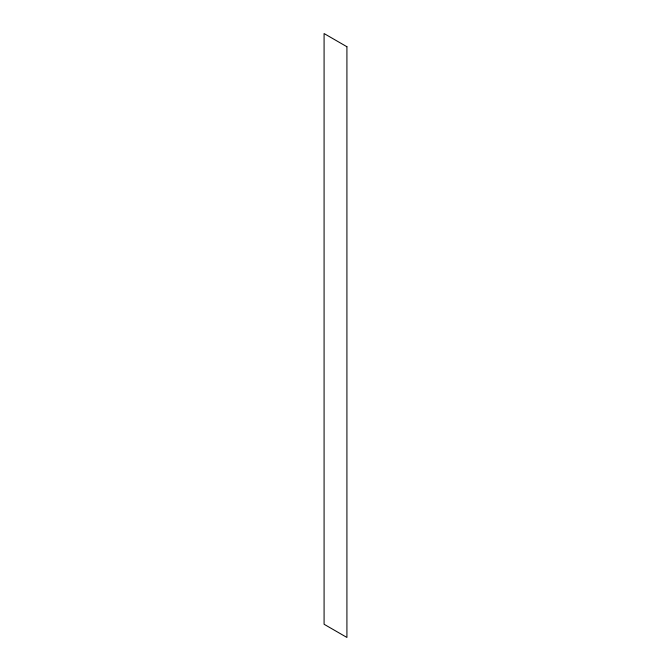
<?xml version="1.0" encoding="UTF-8"?>
<svg xmlns="http://www.w3.org/2000/svg" width="671" height="671" viewBox="0 0 671 671"><rect width="100%" height="100%" fill="white"/><g stroke="black" fill="none" stroke-linecap="round" stroke-linejoin="round"><path stroke-width="1.01" d="M346.915 46.735L324.085 33.55L324.085 624.265L346.915 637.45L346.915 46.735"/></g></svg>
